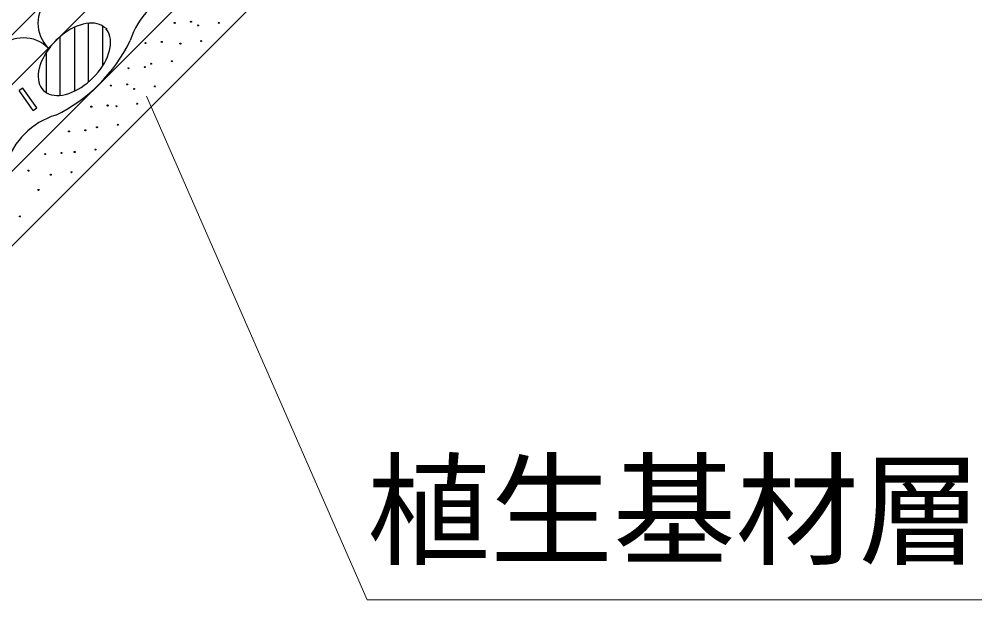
# Model space of a CAD drawing. Units: millimetres, scale not verified. Extents: x 200 to 8200, y 200 to 5825.
# Drawn here: x 2773 to 3321, y 3195 to 3526 of the extents above; entities that cross this region are included whole.
import ezdxf
from ezdxf.enums import TextEntityAlignment as Align

# ---------------------------------------------------------------- set-up
doc = ezdxf.new("R2010")
doc.units = ezdxf.units.MM
doc.header["$LTSCALE"] = 20
doc.layers.add('C-STR', color=7, linetype='Continuous', lineweight=25)
doc.layers.add('C-STR-HTXT', color=1, linetype='Continuous', lineweight=13)
doc.styles.add('ＭＳ ゴシック', font='')
doc.styles.get('ＭＳ ゴシック').set_extended_font_data('MS Gothic')

msp = doc.modelspace()

# ---------------------------------------------------------------- linework, layer by layer
at = {"layer": 'C-STR'}
for p, q in [((2612.98, 3361.01), (2960.07, 3708.09)), ((2627.12, 3346.86), (2974.21, 3693.95)), ((2651.87, 3322.11), (2998.97, 3669.21)), ((2673.09, 3300.9), (3020.19, 3648)), ((2804.32, 3521.03), (2804.32, 3484.65)), ((2812.32, 3489.84), (2812.32, 3523.37)), ((2820.32, 3521.84), (2820.32, 3498.9)), ((2822.85, 3520.52), (2821.99, 3519.53)), ((2796.32, 3482.31), (2796.32, 3515.84)), ((2788.32, 3506.78), (2788.32, 3483.84)), ((2780.85, 3473.76), (2772.98, 3484.99))]:
    msp.add_line(p, q, dxfattribs=at)
for points in [[(2821.99, 3520.52), (2821, 3521.38), (2819.88, 3522.09), (2818.65, 3522.66), (2817.3, 3523.08), (2815.86, 3523.35), (2814.32, 3523.46), (2812.71, 3523.41), (2811.04, 3523.2), (2809.32, 3522.84), (2807.55, 3522.33), (2805.77, 3521.67), (2803.97, 3520.87), (2802.17, 3519.93), (2800.4, 3518.86), (2798.65, 3517.66), (2796.94, 3516.36), (2795.29, 3514.95), (2793.71, 3513.45), (2792.21, 3511.87), (2790.8, 3510.22), (2789.5, 3508.51), (2788.3, 3506.76), (2787.23, 3504.98), (2786.29, 3503.19), (2785.49, 3501.39), (2784.83, 3499.61), (2784.32, 3497.84), (2783.96, 3496.12), (2783.75, 3494.45), (2783.7, 3492.84), (2783.81, 3491.3), (2784.08, 3489.86), (2784.5, 3488.51), (2785.07, 3487.28), (2785.78, 3486.16), (2786.64, 3485.17), (2787.63, 3484.31), (2788.75, 3483.59), (2789.99, 3483.02), (2791.33, 3482.6), (2792.78, 3482.34), (2794.31, 3482.23), (2795.92, 3482.28), (2797.59, 3482.48), (2799.32, 3482.84), (2801.08, 3483.35), (2802.87, 3484.02), (2804.66, 3484.82), (2806.46, 3485.76), (2808.24, 3486.83), (2809.99, 3488.02), (2811.69, 3489.33), (2813.34, 3490.74), (2814.92, 3492.24), (2816.42, 3493.82), (2817.83, 3495.47), (2819.14, 3497.17), (2820.33, 3498.92), (2821.4, 3500.7), (2822.34, 3502.5), (2823.14, 3504.29), (2823.8, 3506.08), (2824.32, 3507.84), (2824.68, 3509.57), (2824.88, 3511.24), (2824.93, 3512.85), (2824.82, 3514.38), (2824.56, 3515.83), (2824.14, 3517.17), (2823.57, 3518.41), (2822.85, 3519.53)], [(2780.85, 3473.76), (2782.89, 3475.19), (2775.02, 3486.42), (2772.98, 3484.99)]]:
    msp.add_lwpolyline(points, dxfattribs=at)
for centre in [(2861.43, 3523.57), (2870.74, 3524.22), (2886.58, 3523.56), (2874.76, 3522.16), (2854.05, 3512.71), (2876.47, 3513.23), (2844.75, 3512.05), (2864.66, 3511.82), (2859.79, 3501.71), (2835.12, 3497.72), (2844.42, 3498.38), (2847.98, 3500.3), (2825.01, 3487.85), (2834.32, 3488.51), (2838.34, 3485.97), (2850.15, 3487.38), (2813.97, 3475.87), (2823.27, 3476.52), (2828.24, 3476.1), (2840.05, 3477.51), (2817.19, 3464.12), (2829.01, 3465.53), (2801.28, 3461.77), (2810.58, 3462.43), (2787.65, 3448.84), (2796.96, 3449.5), (2804.51, 3450.02), (2816.32, 3451.43), (2778.16, 3439.4), (2790.88, 3437.1), (2802.69, 3438.5), (2783.89, 3428.4), (2773.32, 3413.36)]:
    msp.add_circle(centre, 0.3, dxfattribs=at)
at = {"layer": 'C-STR', "color": 1}
msp.add_arc((2793.59, 3519.81), 30.42, 93.8879, 176.1121, dxfattribs=at)
at = {"layer": 'C-STR'}
for centre, radius, start, end in [((2803.61, 3523.35), 20, 45, 225), ((2876.8, 3501.08), 42.5, 106.9275, 163.0725), ((2775.33, 3495.06), 20, 45, 225), ((2753.05, 3554.11), 92.5, 296.0754, 333.9246), ((2806.08, 3430.36), 42.5, 106.9275, 163.0725)]:
    msp.add_arc(centre, radius, start, end, dxfattribs=at)
at = {"layer": 'C-STR-HTXT'}
for q in [(2845.4, 3481.8), (3320.93, 3194.97)]:
    msp.add_line((2970.93, 3194.97), q, dxfattribs=at)

# ---------------------------------------------------------------- texts
at = {"layer": 'C-STR-HTXT', "color": 7, "style": 'ＭＳ ゴシック'}
msp.add_text('植生基材層', height=51.32, dxfattribs=at).set_placement((2970.93, 3204.97), align=Align.BOTTOM_LEFT)

doc.saveas('drawing.dxf')
